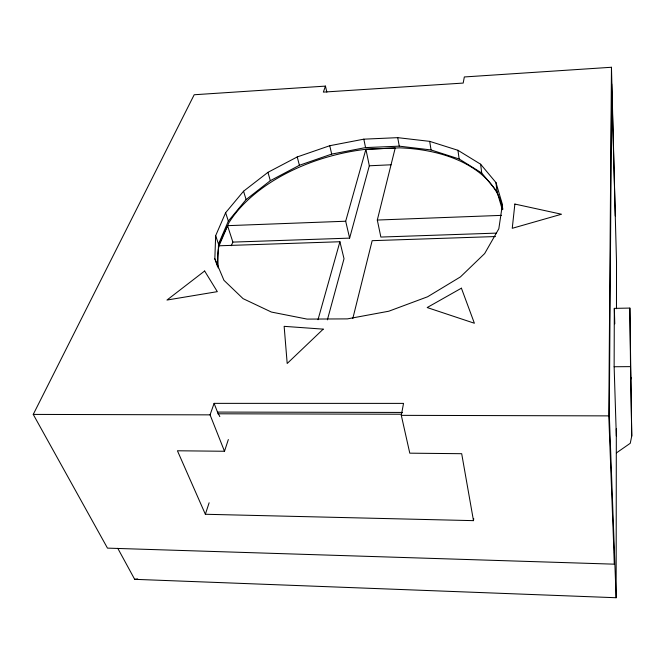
<?xml version="1.0" encoding="UTF-8"?>
<svg xmlns="http://www.w3.org/2000/svg" width="665" height="665" viewBox="0 0 665 665"><rect width="100%" height="100%" fill="white"/><g stroke="black" fill="none" stroke-linecap="round" stroke-linejoin="round"><path stroke-width="1" d="M117.788 548.326L134.679 579.323L616.131 597.735L616.33 428.784M616.472 308.718L616.521 262.11L611.692 83.948L609.298 414.719L616.131 597.735M326.831 92.136L325.468 86.109L194.188 94.754L33.25 414.411L107.481 548.126L614.394 564.178L614.427 551.975M615.275 215.934L611.459 67.265L464.328 76.957L463.189 83.075L323.356 92.111L325.468 86.109M616.322 435.966L614.136 366.748L614.319 308.369L629.863 308.078L631.75 436.065L630.254 443.289L616.43 452.898M614.394 564.178L608.783 415.883L611.459 67.265M217.796 266.224L218.502 244.105L215.66 235.676L225.626 212.709L243.556 191.221L267.953 172.335L297.238 156.94L329.757 145.718L363.822 139.168L397.72 137.655L429.698 141.362L457.936 150.29L480.62 164.213L495.974 182.592L502.424 204.546L498.825 228.768L484.669 253.556L460.413 276.923L427.595 296.773L388.792 311.22L347.396 318.884L307.097 319.1L271.395 312.051L243.066 298.643L223.947 280.306L214.837 258.735L215.66 235.676M228.344 439.548L224.496 451.261L177.43 450.779L205.36 514.269L473.488 520.645L473.721 518.609M630.744 379.349L631.052 377.404M473.488 520.645L461.693 453.705L409.79 453.173L401.303 415.351L403.53 403.389L214.105 403.364L210.065 414.86L224.496 451.261M352.799 318.543L372.167 240.672L495.492 236.549M496.323 233.116L380.862 237.056L377.304 220.04L395.226 147.971L365.908 149.276A145.394 87.788 -12.7 0 0 228.885 222.767L219.059 245.784A145.394 87.788 -12.7 0 0 218.17 267.937M327.38 319.857L344.021 258.718L339.915 241.744L219.059 245.784L219.201 243.731L227.538 225.668L345.684 221.229L365.908 149.276L399.574 147.846A145.394 87.788 -12.7 0 1 502.881 209.284M231.254 245.726L232.883 242.102L349.632 238.12L369.324 165.785L365.908 149.276M317.995 319.724L339.915 241.744M205.36 514.269L209.126 502.773M218.502 244.105L228.344 221.096L246.1 199.575L270.314 180.681L299.4 165.286L331.702 154.089L365.567 147.597L399.266 146.159L431.061 149.949L459.149 158.977L481.718 173L496.996 191.478L502.316 209.675M369.324 165.785L391.045 164.787M134.679 579.323L137.688 578.941M377.304 220.04L501.56 215.369M614.136 366.748L630.536 366.631L631.75 436.065M214.105 403.364L217.488 412.076L402.4 412.441M217.738 413.796L401.577 414.228M33.25 414.411L210.065 414.86M401.303 415.351L608.783 415.883M217.488 412.076L219.824 416.606M214.837 258.735L217.438 266.291M227.538 225.668L232.883 242.102M225.626 212.709L228.344 221.096M243.556 191.221L246.1 199.575M267.953 172.335L270.314 180.681M297.238 156.94L299.4 165.286M345.684 221.229L349.632 238.12M329.757 145.718L331.702 154.089M363.822 139.168L365.567 147.597M397.72 137.655L399.266 146.159M429.698 141.362L431.061 149.949M457.936 150.29L459.149 158.977M480.62 164.213L481.718 173M495.974 182.592L496.996 191.478M614.319 308.369L614.784 323.855M629.863 308.078L630.536 366.631M514.868 204.055L512.25 228.303L561.493 214.23L514.868 204.055M323.223 329.142L287.189 363.489L284.146 326.34L323.223 329.142M204.637 271.004L166.973 300.048L217.322 291.652L204.637 271.004M461.41 288.186L427.179 307.546L474.386 323.24L461.41 288.186"/></g></svg>
